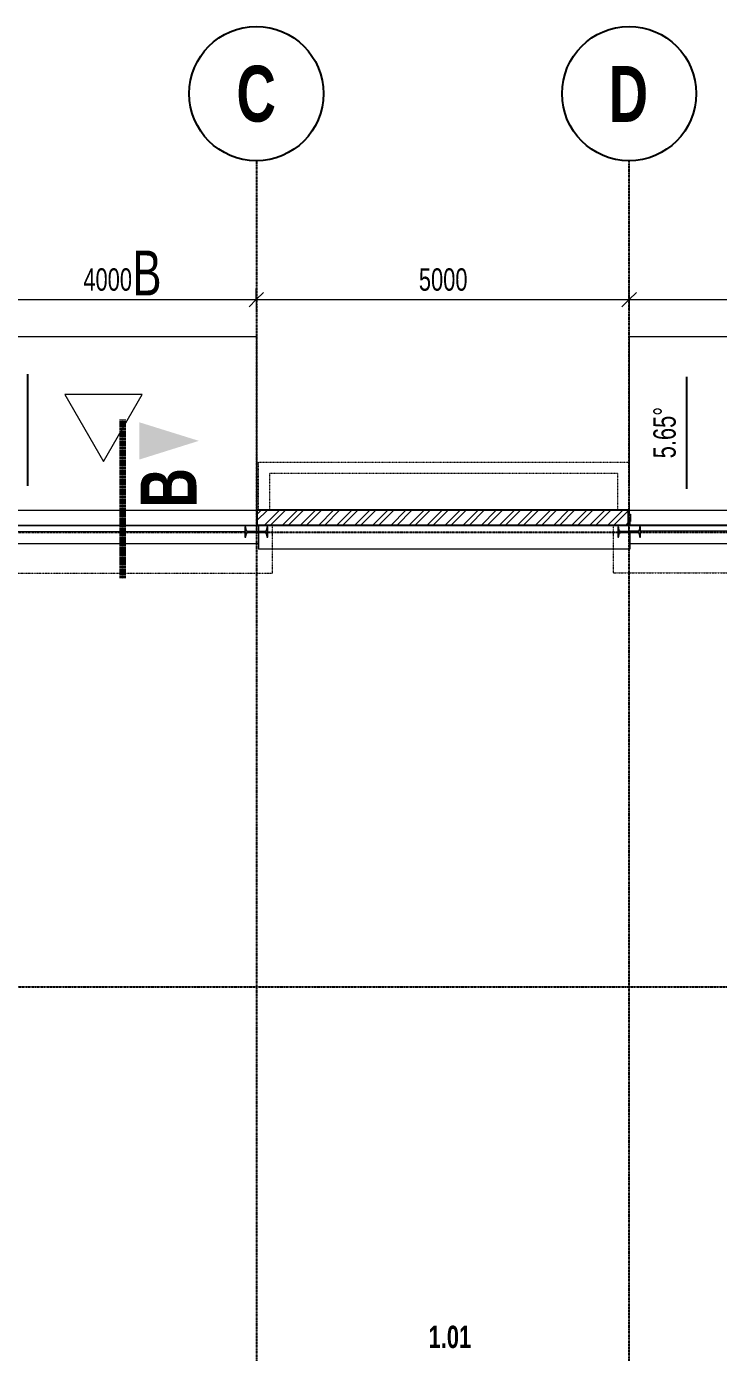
# Model space of a CAD drawing. Header units: millimetres. Extents: x 175370 to 209523, y 3478 to 159868.
# Drawn here: x 184906 to 194187, y 142089 to 159868 of the extents above; entities that cross this region are included whole.
import ezdxf

# ---------------------------------------------------------------- set-up
doc = ezdxf.new("R2010")
doc.units = ezdxf.units.MM
for name, pattern in [('1_Čerchovaná 1_0mm', [2.4, 1.2, -0.6, 0, -0.6]), ('1_Čerchovaná 4_0mm', [8, 4, -2, 0, -2]), ('1_Čerchovaná 6_0mm', [12, 6, -3, 0, -3]), ('3_Čárkovaná 1_0mm', [2, 1, -1])]:
    doc.linetypes.add(name, pattern=pattern)
for name, color, linetype, lineweight in [('A-ANNO-DIMS', 7, 'Continuous', 9), ('A-ANNO-DIMS-150', 7, 'Continuous', 9), ('A-AREA-IDEN-1', 7, 'Continuous', 18), ('A-DETL-MBND', 7, '3_Čárkovaná 1_0mm', 9), ('A-DETL-THIN', 7, 'Continuous', 9), ('A-DOOR', 7, 'Continuous', 9), ('A-DOOR-HDLN', 7, '1_Čerchovaná 1_0mm', 18), ('A-FLOR', 7, 'Continuous', 9), ('A-FLOR-LEVL', 7, 'Continuous', 9), ('A-WALL', 7, 'Continuous', 9), ('A-WALL-1', 7, 'Continuous', 25), ('G-ANNO-DIMS-1', 7, 'Continuous', 25), ('G-ANNO-SYMB', 7, 'Continuous', 9), ('G-ANNO-SYMB-1', 7, '1_Čerchovaná 4_0mm', 100), ('G-ANNO-SYMB-2', 7, 'Continuous', 18), ('G-ANNO-TEXT-1', 7, 'Continuous', 25), ('S-COLS', 7, 'Continuous', 9)]:
    doc.layers.add(name, color=color, linetype=linetype, lineweight=lineweight)
for name, color, linetype, lineweight, true_color in [('A-WALL-PATT-1', 9, 'Continuous', 9, 0x808080), ('S-GRID-1', 9, '1_Čerchovaná 6_0mm', 25, 0x808080), ('S-GRID-IDEN', 9, 'Continuous', 25, 0x808080), ('S-GRID-IDEN-1', 9, 'Continuous', 9, 0x808080)]:
    doc.layers.add(name, color=color, linetype=linetype, lineweight=lineweight, true_color=true_color)
doc.styles.add('Arial', font='arial.ttf', dxfattribs={"width": 0.7, "height": 300})
doc.styles.add('Arial_3', font='arial.ttf', dxfattribs={"width": 0.7, "height": 600})
doc.styles.add('Arial_B', font='arialbd.ttf', dxfattribs={"width": 0.7, "height": 750})
doc.styles.add('Arial_B_1', font='arialbd.ttf', dxfattribs={"width": 0.7, "height": 300})
doc.dimstyles.new('Vnitřní_-_průhledné', dxfattribs={"dimscale": 304.8, "dimtxt": 306.07782, "dimasz": 0.639764, "dimexe": 0.492126, "dimexo": 0.0625, "dimgap": 0.098425, "dimtad": 1, "dimdec": 0, "dimrnd": 5, "dimzin": 0, "dimdsep": 46, "dimtxsty": 'Arial', "dimblk1": 'OBLIQUE', "dimblk2": 'OBLIQUE', "dimsah": 1, "dimcen": 0.09, "dimdle": 0.492126, "dimazin": 0, "dimtfac": 1, "dimtdec": 4, "dimtix": 1, "dimtmove": 0, "dimatfit": 3, "dimfxl": 0.492126, "dimfxlon": 1, "dimtvp": 1, "dimtolj": 1, "dimtzin": 0, "dimarcsym": 2})

# ---------------------------------------------------------------- blocks, each defined once
blk = doc.blocks.new('M_S profily_ sloup - 374570-1NP')
at = {"layer": 'S-COLS'}
for p, q in [((239896, 34498), (239824, 34379)), ((239900, 34495), (239896, 34498)), ((239824, 34379), (239828, 34376)), ((239839, 34378), (239865, 34409)), ((239887, 34412), (240086, 34292)), ((239889, 34448), (239903, 34485)), ((240095, 34307), (239895, 34427)), ((240086, 34221), (240157, 34341)), ((240143, 34341), (240117, 34310)), ((240157, 34341), (240154, 34343)), ((240093, 34272), (240078, 34234)), ((240082, 34224), (240086, 34221))]:
    blk.add_line(p, q, dxfattribs=at)
at = {"layer": 'S-COLS', "flags": 128}
for points in [[(239903, 34485), (239904, 34487), (239904, 34489), (239904, 34491), (239903, 34493), (239901, 34494), (239900, 34495)], [(239828, 34376), (239830, 34375), (239832, 34375), (239834, 34375), (239836, 34376), (239838, 34377), (239839, 34378)], [(239865, 34409), (239868, 34411), (239871, 34413), (239875, 34414), (239879, 34415), (239883, 34414), (239887, 34412)], [(239895, 34427), (239892, 34430), (239890, 34433), (239888, 34436), (239887, 34440), (239888, 34444), (239889, 34448)], [(240154, 34343), (240152, 34344), (240150, 34344), (240148, 34344), (240146, 34344), (240144, 34343), (240143, 34341)], [(240078, 34234), (240078, 34232), (240078, 34230), (240078, 34228), (240079, 34227), (240080, 34225), (240082, 34224)], [(240086, 34292), (240089, 34290), (240092, 34287), (240094, 34283), (240094, 34279), (240094, 34275), (240093, 34272)], [(240117, 34310), (240114, 34308), (240110, 34306), (240107, 34305), (240103, 34305), (240099, 34305), (240095, 34307)]]:
    blk.add_lwpolyline(points, dxfattribs=at)
blk = doc.blocks.new('M_S profily_ sloup - 374571-1NP')
at = {"layer": 'S-COLS'}
for p, q in [((244181, 31922), (244110, 31803)), ((244124, 31802), (244151, 31833)), ((244172, 31836), (244372, 31716)), ((244174, 31872), (244189, 31909)), ((244185, 31919), (244181, 31922)), ((244381, 31731), (244181, 31851)), ((244110, 31803), (244114, 31800)), ((244379, 31696), (244364, 31658)), ((244367, 31648), (244371, 31646)), ((244371, 31646), (244443, 31765)), ((244428, 31765), (244402, 31735)), ((244443, 31765), (244439, 31767))]:
    blk.add_line(p, q, dxfattribs=at)
at = {"layer": 'S-COLS', "flags": 128}
for points in [[(244151, 31833), (244153, 31835), (244157, 31837), (244161, 31838), (244165, 31839), (244168, 31838), (244172, 31836)], [(244181, 31851), (244178, 31854), (244175, 31857), (244174, 31860), (244173, 31864), (244173, 31868), (244174, 31872)], [(244189, 31909), (244189, 31911), (244189, 31913), (244189, 31915), (244188, 31917), (244187, 31918), (244185, 31919)], [(244114, 31800), (244115, 31799), (244117, 31799), (244119, 31799), (244121, 31800), (244123, 31801), (244124, 31802)], [(244364, 31658), (244363, 31656), (244363, 31654), (244364, 31652), (244365, 31651), (244366, 31649), (244367, 31648)], [(244372, 31716), (244375, 31714), (244377, 31711), (244379, 31707), (244380, 31703), (244380, 31699), (244379, 31696)], [(244402, 31735), (244399, 31732), (244396, 31730), (244392, 31729), (244388, 31729), (244384, 31729), (244381, 31731)], [(244439, 31767), (244437, 31768), (244435, 31768), (244433, 31768), (244431, 31768), (244430, 31767), (244428, 31765)]]:
    blk.add_lwpolyline(points, dxfattribs=at)
blk = doc.blocks.new('M_Vrata_ výsuvná_ sekční - 3000X4000 MM-499574-1NP')
at = {"layer": 'A-DOOR'}
for p, q in [((2000, -100), (-2000, -100)), ((-2000, -100), (-2000, -180)), ((2000, -180), (2000, -100)), ((-2000, -180), (-1863, -180)), ((-1839, -180), (1856, -180)), ((1881, -180), (2000, -180))]:
    blk.add_line(p, q, dxfattribs=at)
at = {"layer": 'A-DOOR-HDLN'}
for p, q in [((-2203, -100), (-2203, -739)), ((2203, -100), (2203, -739)), ((-2203, -739), (2203, -739))]:
    blk.add_line(p, q, dxfattribs=at)
blk = doc.blocks.new('M_Vrata_ výsuvná_ sekční - 3000X4000 MM-444875-1NP')
at = {"layer": 'A-DOOR'}
for p, q in [((2000, -100), (-2000, -100)), ((-2000, -100), (-2000, -180)), ((2000, -180), (2000, -100)), ((-2000, -180), (-1890, -180)), ((-1855, -180), (1840, -180)), ((1875, -180), (2000, -180))]:
    blk.add_line(p, q, dxfattribs=at)
at = {"layer": 'A-DOOR-HDLN'}
for p, q in [((-2203, -100), (-2203, -739)), ((2203, -100), (2203, -739)), ((-2203, -739), (2203, -739))]:
    blk.add_line(p, q, dxfattribs=at)
blk = doc.blocks.new('Osnova - 6mm-307864-1NP')
at = {"layer": 'S-GRID-IDEN'}
blk.add_circle((0, 0), 6, dxfattribs=at)
blk = doc.blocks.new('Řez - Velká značka-308779-1NP')
at = {"layer": 'G-ANNO-SYMB'}
blk.add_hatch(color=256, dxfattribs=at).paths.add_polyline_path([(3.58, 1.5), (0.25, 1.5), (1.91, 6.82)])
blk = doc.blocks.new('DIMBLOCK29-1NP')
at = {"layer": 'A-ANNO-DIMS-150'}
for p, q in [((183988, 156206), (183988, 156356)), ((187988, 156206), (187988, 156356)), ((183988, 156206), (187988, 156206)), ((183988, 156206), (183988, 156056)), ((187988, 156206), (187988, 156056))]:
    blk.add_line(p, q, dxfattribs=at)
at = {"layer": 'A-ANNO-DIMS-150', "lineweight": 18}
for p, q in [((183988, 156206), (184086, 156304)), ((187988, 156206), (188086, 156304)), ((183988, 156206), (183891, 156109)), ((187988, 156206), (187891, 156109))]:
    blk.add_line(p, q, dxfattribs=at)
at = {"layer": 'A-ANNO-DIMS-150', "color": 0, "insert": (185668, 156626), "char_height": 300, "width": 768.49, "attachment_point": 1, "line_spacing_factor": 0.941778, "style": 'Arial'}
blk.add_mtext('4000', dxfattribs=at)
blk = doc.blocks.new('_Oblique')
at = {"color": 0, "linetype": 'ByBlock', "lineweight": -2}
blk.add_line((-0.5, -0.5), (0.5, 0.5), dxfattribs=at)
blk = doc.blocks.new('DIMBLOCK30-1NP')
at = {"layer": 'A-ANNO-DIMS-150'}
for p, q in [((187988, 156206), (187988, 156356)), ((192988, 156206), (192988, 156356)), ((187988, 156206), (192988, 156206)), ((187988, 156206), (187988, 156056)), ((192988, 156206), (192988, 156056))]:
    blk.add_line(p, q, dxfattribs=at)
at = {"layer": 'A-ANNO-DIMS-150', "lineweight": 18}
for p, q in [((187988, 156206), (188086, 156304)), ((192988, 156206), (193086, 156304)), ((187988, 156206), (187891, 156109)), ((192988, 156206), (192891, 156109))]:
    blk.add_line(p, q, dxfattribs=at)
at = {"layer": 'A-ANNO-DIMS-150', "color": 0, "insert": (190168, 156626), "char_height": 300, "width": 768.49, "attachment_point": 1, "line_spacing_factor": 0.941778, "style": 'Arial'}
blk.add_mtext('5000', dxfattribs=at)
blk = doc.blocks.new('DIMBLOCK31-1NP')
at = {"layer": 'A-ANNO-DIMS-150'}
for p, q in [((192988, 156206), (192988, 156356)), ((196988, 156206), (196988, 156356)), ((192988, 156206), (196988, 156206)), ((192988, 156206), (192988, 156056)), ((196988, 156206), (196988, 156056))]:
    blk.add_line(p, q, dxfattribs=at)
at = {"layer": 'A-ANNO-DIMS-150', "lineweight": 18}
for p, q in [((192988, 156206), (193086, 156304)), ((196988, 156206), (197086, 156304)), ((192988, 156206), (192891, 156109)), ((196988, 156206), (196891, 156109))]:
    blk.add_line(p, q, dxfattribs=at)
at = {"layer": 'A-ANNO-DIMS-150', "color": 0, "insert": (194668, 156626), "char_height": 300, "width": 768.49, "attachment_point": 1, "line_spacing_factor": 0.941778, "style": 'Arial'}
blk.add_mtext('4000', dxfattribs=at)

msp = doc.modelspace()

# ---------------------------------------------------------------- hatches: boundary and pattern name
at = {"layer": 'A-WALL-PATT-1'}
h = msp.add_hatch(dxfattribs=at)
h.set_pattern_fill('FP_1', color=256, angle=76.01036, style=0, pattern_type=2)
h.set_pattern_definition([(45.00036, (0, 0), (-121.23422, 121.2327), []), (45.00036, (80.82, 0.0005), (-121.23422, 121.2327), [])])
h.paths.add_polyline_path([(199958.2, 153184.2), (199999.2, 153184.2), (199999.2, 153384.2), (196979.2, 153384.2), (196979.2, 153184.2), (199801.1, 153184.2)])
h.paths.add_polyline_path([(192979.2, 153184.2), (192979.2, 153384.2), (187995.7, 153384.2), (187995.7, 153184.2), (192806.7, 153184.2)])
h.paths.add_polyline_path([(183995.7, 153184.2), (183995.7, 153384.2), (181015.7, 153384.2), (181016.1, 153184.2), (183813.9, 153184.2)])

# ---------------------------------------------------------------- linework, layer by layer
at = {"layer": 'A-DETL-MBND'}
for p, q in [((188015.7, 153384.2), (188015.7, 154026.8)), ((188015.7, 154026.8), (192988.2, 154026.8)), ((192988.2, 154026.8), (192988.2, 153340.4)), ((188165.7, 153876.8), (188165.7, 153384.2)), ((192838.2, 153876.8), (188165.7, 153876.8)), ((192838.2, 153384.2), (192838.2, 153876.8)), ((192979.2, 153340.4), (192988.2, 153340.4))]:
    msp.add_line(p, q, dxfattribs=at)
at = {"layer": 'A-DETL-THIN'}
for p, q in [((186458.7, 154935.8), (185419.5, 154935.8)), ((185419.5, 154935.8), (185939.1, 154035.8)), ((185939.1, 154035.8), (186458.7, 154935.8)), ((180815.7, 153384.2), (200134.2, 153384.2)), ((181015.7, 153179.2), (199958.2, 153179.2))]:
    msp.add_line(p, q, dxfattribs=at)
at = {"layer": 'A-FLOR'}
for p, q in [((188015.7, 152931.4), (183988.2, 152931.4)), ((196995.7, 152931.4), (192995.7, 152931.4))]:
    msp.add_line(p, q, dxfattribs=at)
at = {"layer": 'A-FLOR-LEVL'}
for p, q in [((183988.2, 155712), (187988.2, 155712)), ((187988.2, 155712), (187988.2, 153179.2)), ((192988.2, 155713.9), (196988.2, 155713.9)), ((192988.2, 155713.9), (192988.2, 154026.8)), ((192988.2, 153486.3), (192988.2, 153330.4))]:
    msp.add_line(p, q, dxfattribs=at)
at = {"layer": 'A-WALL'}
for p, q in [((192979.2, 153330.4), (193008.1, 153330.4)), ((192979.2, 153261.8), (192995.7, 153261.8)), ((192995.7, 153261.8), (192995.7, 153184.2)), ((193008.1, 153330.4), (193008.1, 153230.4)), ((187995.7, 153184.2), (187995.7, 153179.2)), ((192979.2, 153179.2), (187995.7, 153179.2)), ((188015.7, 153179.2), (188015.7, 153099.1)), ((188015.7, 153081.7), (188015.7, 152861.8)), ((193008.1, 153230.4), (192979.2, 153230.4)), ((192995.7, 153104.2), (192995.7, 153099.1)), ((192995.7, 153081.7), (192995.7, 152861.8)), ((192995.7, 152861.8), (188015.7, 152861.8))]:
    msp.add_line(p, q, dxfattribs=at)
at = {"layer": 'A-WALL-1'}
for p, q in [((192979.2, 153384.2), (187995.7, 153384.2)), ((187995.7, 153384.2), (187995.7, 153184.2)), ((192979.2, 153184.2), (192979.2, 153384.2)), ((187995.7, 153184.2), (192979.2, 153184.2))]:
    msp.add_line(p, q, dxfattribs=at)
at = {"layer": 'G-ANNO-DIMS-1'}
msp.add_line((184923.1, 153708.7), (184923.1, 155208.7), dxfattribs=at)
at = {"layer": 'G-ANNO-SYMB-1'}
msp.add_line((186194.4, 154599.2), (186194.4, 152466.4), dxfattribs=at)
at = {"layer": 'S-GRID-1'}
for p, q in [((187988.2, 158068.3), (187988.2, 120650.8)), ((192988.2, 120650.8), (192988.2, 158068.3)), ((177170.3, 153090.4), (203907.7, 153090.4)), ((177170.3, 146990.4), (203907.7, 146990.4))]:
    msp.add_line(p, q, dxfattribs=at)

# ---------------------------------------------------------------- block references
at = {"layer": 'A-DOOR-HDLN'}
for name, p in [('M_Vrata_ výsuvná_ sekční - 3000X4000 MM-444875-1NP', (185995.7, 153279.2)), ('M_Vrata_ výsuvná_ sekční - 3000X4000 MM-499574-1NP', (194979.2, 153284.2))]:
    msp.add_blockref(name, p, dxfattribs=at)
at = {"layer": 'G-ANNO-SYMB', "xscale": 149.9999999999999, "yscale": 149.9999999999999, "zscale": 149.9999999999999, "rotation": 269.9999999999995}
msp.add_blockref('Řez - Velká značka-308779-1NP', (186194.4, 154599.2), dxfattribs=at)
at = {"layer": 'S-COLS', "rotation": 31.01035950519297}
for name in ['M_S profily_ sloup - 374570-1NP', 'M_S profily_ sloup - 374571-1NP']:
    msp.add_blockref(name, (0, 0), dxfattribs=at)
at = {"layer": 'S-GRID-IDEN', "xscale": 149.9999999999999, "yscale": 149.9999999999999, "zscale": 149.9999999999999, "rotation": 180}
msp.add_blockref('Osnova - 6mm-307864-1NP', (187988.2, 158968.3), dxfattribs=at)
at = {"layer": 'S-GRID-IDEN', "xscale": 149.9999999999999, "yscale": 149.9999999999999, "zscale": 149.9999999999999}
msp.add_blockref('Osnova - 6mm-307864-1NP', (192988.2, 158968.3), dxfattribs=at)

# ---------------------------------------------------------------- texts
at = {"layer": 'A-AREA-IDEN-1', "insert": (190298.6, 142448.6), "char_height": 300, "width": 707.088, "attachment_point": 1, "style": 'Arial_B_1'}
msp.add_mtext('1.01', dxfattribs=at)
at = {"layer": 'G-ANNO-DIMS-1', "insert": (193312.5, 154078.7), "char_height": 300, "width": 819.03, "attachment_point": 1, "rotation": 90, "line_spacing_factor": 0.941778, "style": 'Arial', "bg_fill": 3, "box_fill_scale": 1.25, "bg_fill_color": 256, "bg_fill_true_color": 13158600, "bg_fill_transparency": 0}
msp.add_mtext('5.65°', dxfattribs=at)
at = {"layer": 'G-ANNO-SYMB-2', "insert": (186435.6, 153418.2), "char_height": 750, "width": 648.164, "attachment_point": 1, "rotation": 90, "style": 'Arial_B'}
msp.add_mtext('\\fArial|b1|i0|c238|p34|;\\W.7;B', dxfattribs=at)
at = {"layer": 'G-ANNO-TEXT-1', "insert": (186325.4, 156863.4), "char_height": 600, "width": 479.81, "attachment_point": 1, "style": 'Arial_3'}
msp.add_mtext('\\fArial|b0|i0|c238|p34|;\\W.7;B', dxfattribs=at)
at = {"layer": 'S-GRID-IDEN-1', "char_height": 750, "width": 648.164, "attachment_point": 1, "style": 'Arial_B'}
for s, insert in [('\\fArial|b1|i0|c238|p34|;\\W.7;C', (187721.2, 159342.8)), ('\\fArial|b1|i0|c238|p34|;\\W.7;D', (192713.4, 159339.3))]:
    msp.add_mtext(s, dxfattribs=dict(at, insert=insert))

# ---------------------------------------------------------------- dimensions: what is measured, and where the dimension line sits
at = {"layer": 'A-ANNO-DIMS'}
for base, p1, p2, override, picture, middle in [((187988.2, 156206.3), (183988.2, 156356.3), (187988.2, 156356.3), {"dimpost": '<>', "dimfxl": 4000}, 'DIMBLOCK29-1NP', (185988.2, 156389.4)), ((192988.2, 156206.3), (187988.2, 156356.3), (192988.2, 156356.3), {"dimpost": '<>', "dimfxl": 5000}, 'DIMBLOCK30-1NP', (190488.2, 156389.4)), ((196988.2, 156206.3), (192988.2, 156356.3), (196988.2, 156356.3), {"dimpost": '<>', "dimfxl": 4000}, 'DIMBLOCK31-1NP', (194988.2, 156389.4))]:
    dim = msp.add_linear_dim(base=base, p1=p1, p2=p2, angle=0, dimstyle='Vnitřní_-_průhledné', override=override, dxfattribs=at)
    dim.commit()
    dim.dimension.update_dxf_attribs({"geometry": picture, "text_midpoint": middle})

# ---------------------------------------------------------------- next in the draw order: linework, layer by layer
at = {"layer": 'G-ANNO-DIMS-1'}
msp.add_line((193761.1, 153670), (193761.1, 155170), dxfattribs=at)

doc.saveas('drawing.dxf')
